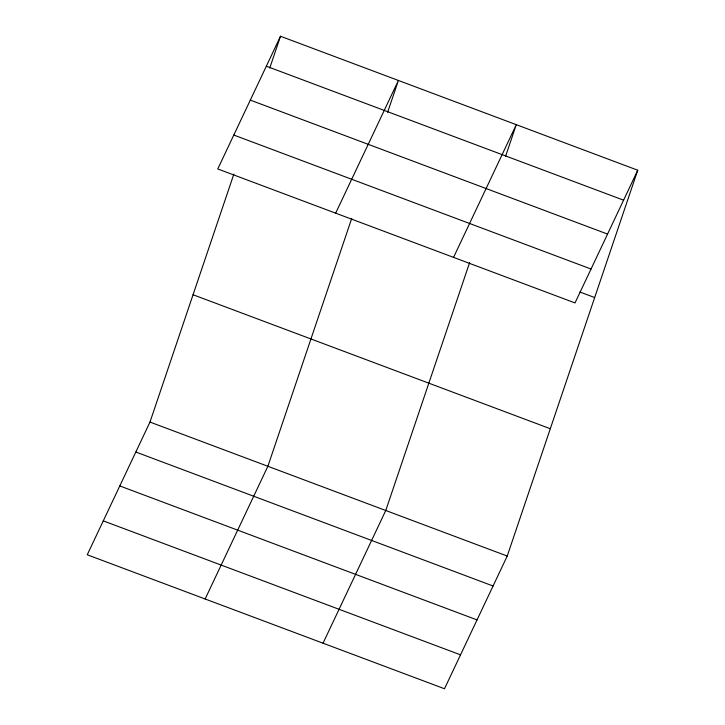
<?xml version="1.0" encoding="UTF-8"?>
<svg xmlns="http://www.w3.org/2000/svg" width="725" height="725" viewBox="0 0 725 725"><rect width="100%" height="100%" fill="white"/><g stroke="black" fill="none" stroke-linecap="round" stroke-linejoin="round"><path stroke-width="1.09" d="M637.746 170.221L575.016 302.932L217.772 168.952L280.502 36.25L637.746 170.221L507.228 556.048L444.498 688.75L87.254 554.779L149.984 422.068L233.849 174.145M269.736 68.078L280.502 36.25M351.743 218.361L267.869 466.284L205.139 598.986M387.621 112.293L398.397 80.466L335.666 213.168M469.637 262.577L385.763 510.491L323.033 643.202M505.515 156.5L516.282 124.673L453.551 257.384M266.338 66.211L623.591 200.182M250.315 100.113L607.559 234.093M233.794 135.049L591.047 269.029M579.891 292.003L594.681 297.549M193.049 294.749L550.302 428.72M149.984 422.068L507.228 556.048M135.82 452.028L493.063 585.999M119.788 485.931L477.041 619.911M103.276 520.867L460.529 654.847"/></g></svg>
